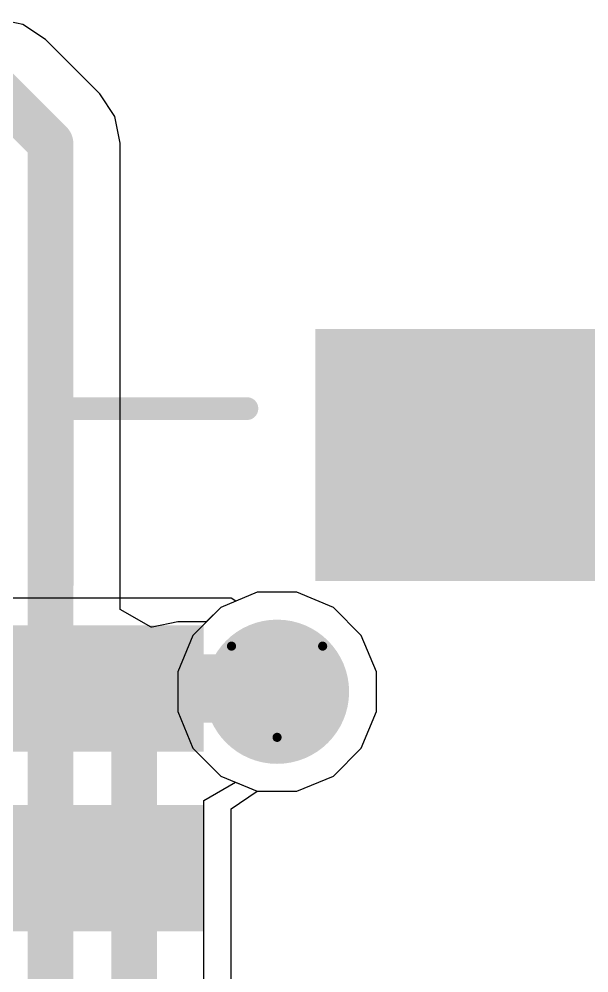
# Model space of a CAD drawing. Header units: inches. Extents: x -6 to 385, y -2 to 98.
# Drawn here: x 57.88 to 61.06, y 12.92 to 18.23 of the extents above; entities that cross this region are included whole.
import ezdxf

# ---------------------------------------------------------------- set-up
doc = ezdxf.new("R2010")
doc.units = ezdxf.units.IN
for name, color, linetype in [('Bottom Layer', 5, 'Continuous'), ('Bottom Overlay', 54, 'Continuous'), ('Bottom Paste', 16, 'Continuous'), ('Bottom Solder', 6, 'Continuous'), ('Drill Drawing', 1, 'Continuous'), ('Layer 1', 16, 'Continuous'), ('Layer 2', 76, 'Continuous'), ('Top Layer', 1, 'Continuous'), ('Top Solder', 216, 'Continuous'), ('Via Holes', 16, 'Continuous')]:
    doc.layers.add(name, color=color, linetype=linetype)

# ---------------------------------------------------------------- blocks, each defined once
blk = doc.blocks.new('V________T______B_65')
at = {"layer": 'Bottom Layer'}
for points in [[(1.25000258, 2.06249905), (1.75000158, 2.06249905), (1.75000158, 0.46249971), (1.25000258, 0.46249971)], [(2.25000312, 2.06249905), (2.75000212, 2.06249905), (2.75000212, 0.46249971), (2.25000312, 0.46249971)], [(3.20000249, -0.36249991), (4.400002629999999, -0.36249991), (4.400002629999999, -2.16249885), (3.20000249, -2.16249885)]]:
    blk.add_hatch(color=5, dxfattribs=at).paths.add_polyline_path(points)
at = {"layer": 'Bottom Paste'}
for points in [[(1.25000258, 2.06249905), (1.75000158, 2.06249905), (1.75000158, 0.46249971), (1.25000258, 0.46249971)], [(2.25000312, 2.06249905), (2.75000212, 2.06249905), (2.75000212, 0.46249971), (2.25000312, 0.46249971)], [(3.20000249, -0.36249991), (4.400002629999999, -0.36249991), (4.400002629999999, -2.16249885), (3.20000249, -2.16249885)]]:
    blk.add_hatch(color=16, dxfattribs=at).paths.add_polyline_path(points)
at = {"layer": 'Bottom Solder'}
for points in [[(1.14840258, 2.16409905), (1.85160158, 2.16409905), (1.85160158, 0.36089971), (1.14840258, 0.36089971)], [(2.14840312, 2.16409905), (2.85160212, 2.16409905), (2.85160212, 0.36089971), (2.14840312, 0.36089971)], [(3.09840249, -0.26089991), (4.50160263, -0.26089991), (4.50160263, -2.26409885), (3.09840249, -2.26409885)]]:
    blk.add_hatch(color=6, dxfattribs=at).paths.add_polyline_path(points)
at = {"layer": 'Bottom Overlay', "const_width": 0.127}
for points in [[(3.08040532, 1.15000024), (4.059204479999999, 1.15000024)], [(4.059204479999999, 1.15000024), (4.059204479999999, 0.12040108)]]:
    blk.add_lwpolyline(points, dxfattribs=at)
at = {"layer": 'Bottom Overlay', "const_width": 0.0635}
for points in [[(3.04865532, 1.15000024, 1), (3.11215532, 1.15000024, 1)], [(4.02745448, 1.15000024, 1), (4.09095448, 1.15000024, 1)], [(4.02745448, 1.15000024, 1), (4.09095448, 1.15000024, 1)], [(4.02745448, 0.12040108, 1), (4.09095448, 0.12040108, 1)]]:
    blk.add_lwpolyline(points, format="xyb", close=True, dxfattribs=at)

msp = doc.modelspace()

# ---------------------------------------------------------------- hatches: boundary and pattern name
at = {"layer": 'Bottom Layer'}
h = msp.add_hatch(color=5, dxfattribs=at)
edge = h.paths.add_edge_path()
edge.add_arc((59.31680034, 14.48239928), 0.2999994, 0, 360)
at = {"layer": 'Bottom Solder'}
h = msp.add_hatch(color=6, dxfattribs=at)
edge = h.paths.add_edge_path()
edge.add_arc((59.31680034, 14.48239928), 0.4015993999999999, 0, 360)
at = {"layer": 'Layer 1'}
h = msp.add_hatch(color=16, dxfattribs=at)
edge = h.paths.add_edge_path()
edge.add_arc((59.31680034, 14.48239928), 0.2999994, 0, 360)
at = {"layer": 'Layer 2'}
h = msp.add_hatch(color=76, dxfattribs=at)
edge = h.paths.add_edge_path()
edge.add_arc((59.31680034, 14.48239928), 0.2999994, 0, 360)
at = {"layer": 'Top Layer'}
h = msp.add_hatch(color=1, dxfattribs=at)
edge = h.paths.add_edge_path()
edge.add_arc((59.31680034, 14.48239928), 0.2999994, 0, 360)
at = {"layer": 'Top Solder'}
h = msp.add_hatch(color=216, dxfattribs=at)
edge = h.paths.add_edge_path()
edge.add_arc((59.31680034, 14.48239928), 0.4015993999999999, 0, 360)
at = {"layer": 'Via Holes'}
h = msp.add_hatch(color=7, dxfattribs=at)
edge = h.paths.add_edge_path()
edge.add_arc((59.31680034, 14.48239928), 0.1499997, 0, 360)

# ---------------------------------------------------------------- linework, layer by layer
at = {"layer": 'Bottom Layer'}
for p, q in [((59.20660243999999, 15.03639868), (59.08647822, 14.98664262)), ((59.42699824, 15.03639868), (59.20660243999999, 15.03639868)), ((59.6306148, 14.95205798), (59.42699824, 15.03639868)), ((59.06049656, 15.00400098), (57.20649722, 15.00400098)), ((59.08647822, 14.98664262), (59.06049656, 15.00400352)), ((59.06049656, 15.00400352), (59.06049656, 15.00400098)), ((59.78645904, 14.79621374), (59.6306148, 14.95205798)), ((59.87079974, 14.59259718), (59.78645904, 14.79621374)), ((59.87079974, 14.37220138), (59.87079974, 14.59259718)), ((59.78645904, 14.16858482), (59.87079974, 14.37220138)), ((59.6306148, 14.01274058), (59.78645904, 14.16858482)), ((59.42699824, 13.92839988), (59.6306148, 14.01274058)), ((59.06049656, 13.83077244), (59.20660498, 13.92839988)), ((59.20660498, 13.92839988), (59.42699824, 13.92839988)), ((59.06049656, 12.99600144), (59.06049656, 13.83077244)), ((59.06049656, 11.9960009), (59.06049656, 12.99600144))]:
    msp.add_line(p, q, dxfattribs=at)
for points, const_width in [([(58.00649816, 14.50000148), (59.29919813999999, 14.50000148)], 0.3809999999999999), ([(55.9816, 13.50000094), (58.00649816, 13.50000094)], 0.254)]:
    msp.add_lwpolyline(points, dxfattribs=dict(at, const_width=const_width))
for points, const_width in [([(57.91124815999999, 14.50000148, 1), (58.10174816, 14.50000148, 1)], 0.1905), ([(59.20394813999999, 14.50000148, 1), (59.39444814, 14.50000148, 1)], 0.1905), ([(57.94299815999999, 13.50000094, 1), (58.06999816, 13.50000094, 1)], 0.127)]:
    msp.add_lwpolyline(points, format="xyb", close=True, dxfattribs=dict(at, const_width=const_width))
at = {"layer": 'Drill Drawing', "const_width": 0.0508}
for points in [[(59.06280034, 14.73639928), (59.57080033999999, 14.73639928)], [(59.06280034, 14.73639928), (59.31680034, 14.22839928)], [(59.31680034, 14.22839928), (59.57080033999999, 14.73639928)]]:
    msp.add_lwpolyline(points, dxfattribs=at)
at = {"layer": 'Drill Drawing', "const_width": 0.0254}
for points in [[(59.05010034, 14.73639928, 1), (59.07550034, 14.73639928, 1)], [(59.05010034, 14.73639928, 1), (59.07550034, 14.73639928, 1)], [(59.55810034, 14.73639928, 1), (59.58350034, 14.73639928, 1)], [(59.55810034, 14.73639928, 1), (59.58350034, 14.73639928, 1)], [(59.30410034, 14.22839928, 1), (59.32950033999999, 14.22839928, 1)], [(59.30410034, 14.22839928, 1), (59.32950033999999, 14.22839928, 1)]]:
    msp.add_lwpolyline(points, format="xyb", close=True, dxfattribs=at)
at = {"layer": 'Layer 1'}
for p, q in [((59.20660243999999, 15.03639868), (59.00298588, 14.95205798)), ((59.42699824, 15.03639868), (59.20660243999999, 15.03639868)), ((59.6306148, 14.95205798), (59.42699824, 15.03639868)), ((59.00298588, 14.95205798), (58.84714164, 14.79621374)), ((59.78645904, 14.79621374), (59.6306148, 14.95205798)), ((58.84714164, 14.79621374), (58.76280094, 14.59259718)), ((59.87079974, 14.59259718), (59.78645904, 14.79621374)), ((58.76280094, 14.59259718), (58.76280094, 14.37220138)), ((59.87079974, 14.37220138), (59.87079974, 14.59259718)), ((58.76280094, 14.37220138), (58.84714164, 14.16858482)), ((59.78645904, 14.16858482), (59.87079974, 14.37220138)), ((58.84714164, 14.16858482), (59.00298588, 14.01274058)), ((59.6306148, 14.01274058), (59.78645904, 14.16858482)), ((59.00298588, 14.01274058), (59.20660243999999, 13.92839988)), ((59.42699824, 13.92839988), (59.6306148, 14.01274058)), ((59.20660243999999, 13.92839988), (59.42699824, 13.92839988))]:
    msp.add_line(p, q, dxfattribs=at)
at = {"layer": 'Layer 2'}
for p, q in [((59.20660243999999, 15.03639868), (59.00298588, 14.95205798)), ((59.42699824, 15.03639868), (59.20660243999999, 15.03639868)), ((59.6306148, 14.95205798), (59.42699824, 15.03639868)), ((59.00298588, 14.95205798), (58.84714164, 14.79621374)), ((59.78645904, 14.79621374), (59.6306148, 14.95205798)), ((58.84714164, 14.79621374), (58.76280094, 14.59259718)), ((59.87079974, 14.59259718), (59.78645904, 14.79621374)), ((58.76280094, 14.59259718), (58.76280094, 14.37220138)), ((59.87079974, 14.37220138), (59.87079974, 14.59259718)), ((58.76280094, 14.37220138), (58.84714164, 14.16858482)), ((59.78645904, 14.16858482), (59.87079974, 14.37220138)), ((58.84714164, 14.16858482), (59.00298588, 14.01274058)), ((59.6306148, 14.01274058), (59.78645904, 14.16858482)), ((59.00298588, 14.01274058), (59.20660243999999, 13.92839988)), ((59.42699824, 13.92839988), (59.6306148, 14.01274058)), ((59.20660243999999, 13.92839988), (59.42699824, 13.92839988))]:
    msp.add_line(p, q, dxfattribs=at)
at = {"layer": 'Top Layer'}
for p, q in [((57.8993635, 18.19889426), (57.75070491999999, 18.22846494)), ((58.02539067999999, 18.11468564), (57.8993635, 18.19889426)), ((58.32876828, 17.81130804), (58.02539067999999, 18.11468564)), ((58.41297689999999, 17.68528086), (58.32876828, 17.81130804)), ((58.44254758, 17.53662228), (58.41297689999999, 17.68528086)), ((58.44254758, 14.9401276), (58.44254758, 17.53662228)), ((59.20660243999999, 15.03639868), (59.00298588, 14.95205798)), ((59.42699824, 15.03639868), (59.20660243999999, 15.03639868)), ((59.6306148, 14.95205798), (59.42699824, 15.03639868)), ((58.61418046, 14.8415756), (58.44254758, 14.9401276)), ((59.00298588, 14.95205798), (58.92179224, 14.87086434)), ((59.78645904, 14.79621374), (59.6306148, 14.95205798)), ((58.62034758, 14.84242396), (58.61418046, 14.8415756)), ((58.76332671999999, 14.87086434), (58.62034758, 14.84242396)), ((58.92179224, 14.87086434), (58.76332671999999, 14.87086434)), ((59.87079974, 14.59259718), (59.78645904, 14.79621374)), ((59.87079974, 14.37220138), (59.87079974, 14.59259718)), ((59.78645904, 14.16858482), (59.87079974, 14.37220138)), ((59.6306148, 14.01274058), (59.78645904, 14.16858482)), ((58.90935132, 13.87590062), (59.08599307999999, 13.97835914)), ((59.08599307999999, 13.97835914), (59.20660243999999, 13.92839988)), ((59.42699824, 13.92839988), (59.6306148, 14.01274058)), ((59.20660243999999, 13.92839988), (59.42699824, 13.92839988)), ((58.90819053999999, 13.8742039), (58.90935132, 13.87590062)), ((58.90819053999999, 10.08957342), (58.90819053999999, 13.8742039))]:
    msp.add_line(p, q, dxfattribs=at)
at = {"layer": 'Top Layer', "const_width": 0.254}
for points in [[(57.75070491999999, 17.83999988), (58.05408251999999, 17.53662228)], [(58.05408251999999, 8.78687092), (58.05408251999999, 17.53662228)], [(58.51972547999999, 14.23879804), (58.76332671999999, 14.48239928)], [(58.76332671999999, 14.48239928), (59.31680034, 14.48239928)], [(58.51972547999999, 8.534913079999999), (58.51972547999999, 14.23879804)]]:
    msp.add_lwpolyline(points, dxfattribs=at)
at = {"layer": 'Top Layer', "const_width": 0.127}
for points in [[(57.99058252, 17.53662228, 1), (58.11758252, 17.53662228, 1)], [(57.99058252, 17.53662228, 1), (58.11758252, 17.53662228, 1)], [(58.69982672, 14.48239928, 1), (58.82682671999999, 14.48239928, 1)], [(58.69982672, 14.48239928, 1), (58.82682671999999, 14.48239928, 1)], [(59.25330034, 14.48239928, 1), (59.38030034, 14.48239928, 1)], [(58.45622547999999, 14.23879804, 1), (58.58322548, 14.23879804, 1)], [(58.45622547999999, 14.23879804, 1), (58.58322548, 14.23879804, 1)]]:
    msp.add_lwpolyline(points, format="xyb", close=True, dxfattribs=at)

# ---------------------------------------------------------------- block references
at = {"rotation": 90}
msp.add_blockref('V________T______B_65', (59.26899753999999, 11.99999886), dxfattribs=at)

doc.saveas('drawing.dxf')
